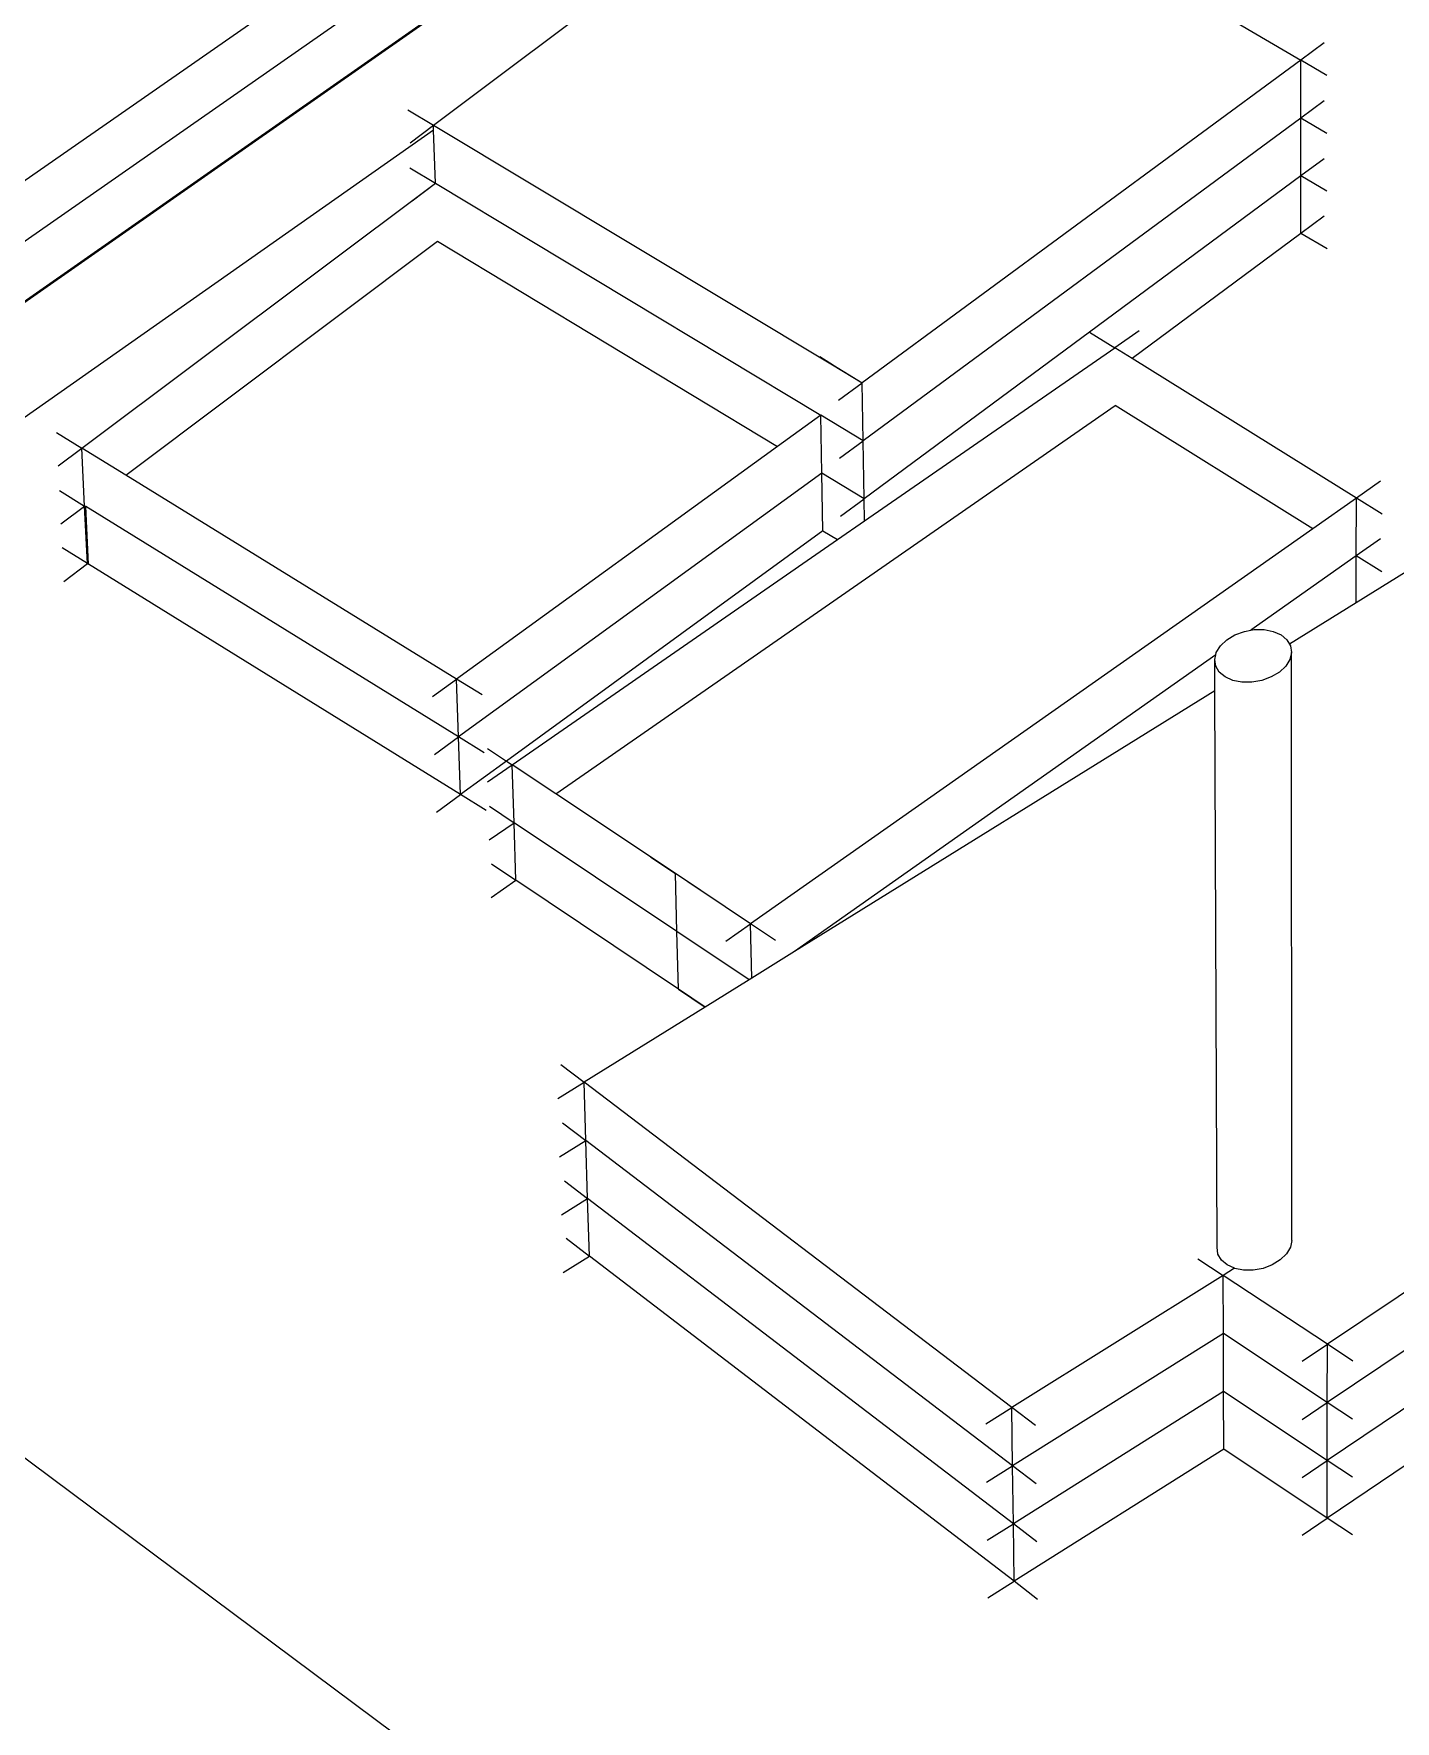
# Model space of a CAD drawing. Header units: inches. Extents: x 105 to 795, y 0 to 500.
# Drawn here: x 476.2 to 540.5, y 300 to 379.7 of the extents above; entities that cross this region are included whole.
import ezdxf

# ---------------------------------------------------------------- set-up
doc = ezdxf.new("R2010")
doc.units = ezdxf.units.IN
doc.header["$MEASUREMENT"] = 0

# ---------------------------------------------------------------- blocks, each defined once
blk = doc.blocks.new('block 47')
at = {"color": 7, "lineweight": 25, "true_color": 0xffffff}
blk.add_lwpolyline([(506.644, 334.585), (506.64, 334.583)], dxfattribs=at)
blk = doc.blocks.new('block 48')
at = {"color": 7, "lineweight": 25, "true_color": 0xffffff}
blk.add_lwpolyline([(506.644, 334.585), (498.969, 339.723)], dxfattribs=at)
blk = doc.blocks.new('block 260')
at = {"color": 7, "lineweight": 25, "true_color": 0xffffff}
blk.add_lwpolyline([(507.905, 333.738), (506.644, 334.585)], dxfattribs=at)
blk = doc.blocks.new('block 371')
at = {"color": 7, "lineweight": 25, "true_color": 0xffffff}
blk.add_lwpolyline([(484.391, 409.179), (424.617, 363.849)], dxfattribs=at)
blk = doc.blocks.new('block 502')
at = {"color": 7, "lineweight": 25, "true_color": 0xffffff}
blk.add_lwpolyline([(484.196, 413.728), (424.183, 368.42)], dxfattribs=at)
blk = doc.blocks.new('block 515')
at = {"color": 7, "lineweight": 25, "true_color": 0xffffff}
blk.add_lwpolyline([(484, 418.311), (423.744, 373.027)], dxfattribs=at)
blk = doc.blocks.new('block 2119')
at = {"color": 7, "lineweight": 25, "true_color": 0xffffff}
blk.add_lwpolyline([(494.174, 298.726), (427.458, 348.46)], dxfattribs=at)
blk = doc.blocks.new('block 2215')
at = {"color": 7, "lineweight": 25, "true_color": 0xffffff}
blk.add_lwpolyline([(495.079, 375.141), (453.335, 345.811)], dxfattribs=at)
blk = doc.blocks.new('block 2234')
at = {"color": 7, "lineweight": 25, "true_color": 0xffffff}
blk.add_lwpolyline([(513.369, 396.116), (452.302, 353.536)], dxfattribs=at)
blk = doc.blocks.new('block 2248')
at = {"color": 7, "lineweight": 25, "true_color": 0xffffff}
blk.add_lwpolyline([(513.316, 398.863), (452.103, 356.293)], dxfattribs=at)
blk = doc.blocks.new('block 2285')
at = {"color": 7, "lineweight": 25, "true_color": 0xffffff}
blk.add_lwpolyline([(536.087, 308.815), (537.276, 309.617)], dxfattribs=at)
blk = doc.blocks.new('block 2286')
at = {"color": 7, "lineweight": 25, "true_color": 0xffffff}
blk.add_lwpolyline([(558.775, 324.112), (537.276, 309.617)], dxfattribs=at)
blk = doc.blocks.new('block 2287')
at = {"color": 7, "lineweight": 25, "true_color": 0xffffff}
blk.add_lwpolyline([(538.473, 308.819), (537.276, 309.617)], dxfattribs=at)
blk = doc.blocks.new('block 2288')
at = {"color": 7, "lineweight": 25, "true_color": 0xffffff}
blk.add_lwpolyline([(537.276, 309.617), (532.393, 312.87)], dxfattribs=at)
blk = doc.blocks.new('block 2289')
at = {"color": 7, "lineweight": 25, "true_color": 0xffffff}
blk.add_lwpolyline([(521.254, 305.853), (522.488, 306.63)], dxfattribs=at)
blk = doc.blocks.new('block 2290')
at = {"color": 7, "lineweight": 25, "true_color": 0xffffff}
blk.add_lwpolyline([(532.393, 312.87), (522.488, 306.63)], dxfattribs=at)
blk = doc.blocks.new('block 2291')
at = {"color": 7, "lineweight": 25, "true_color": 0xffffff}
blk.add_lwpolyline([(501.194, 321.211), (502.433, 321.985)], dxfattribs=at)
blk = doc.blocks.new('block 2292')
at = {"color": 7, "lineweight": 25, "true_color": 0xffffff}
blk.add_lwpolyline([(523.6, 305.779), (522.488, 306.63)], dxfattribs=at)
blk = doc.blocks.new('block 2293')
at = {"color": 7, "lineweight": 25, "true_color": 0xffffff}
blk.add_lwpolyline([(501.337, 322.824), (502.433, 321.985)], dxfattribs=at)
blk = doc.blocks.new('block 2294')
at = {"color": 7, "lineweight": 25, "true_color": 0xffffff}
blk.add_lwpolyline([(522.488, 306.63), (502.433, 321.985)], dxfattribs=at)
blk = doc.blocks.new('block 2295')
at = {"color": 7, "lineweight": 25, "true_color": 0xffffff}
blk.add_lwpolyline([(521.22, 308.576), (522.454, 309.351)], dxfattribs=at)
blk = doc.blocks.new('block 2296')
at = {"color": 7, "lineweight": 25, "true_color": 0xffffff}
blk.add_lwpolyline([(532.383, 315.591), (522.454, 309.351)], dxfattribs=at)
blk = doc.blocks.new('block 2297')
at = {"color": 7, "lineweight": 25, "true_color": 0xffffff}
blk.add_lwpolyline([(523.565, 308.502), (522.454, 309.351)], dxfattribs=at)
blk = doc.blocks.new('block 2298')
at = {"color": 7, "lineweight": 25, "true_color": 0xffffff}
blk.add_lwpolyline([(501.255, 325.543), (502.351, 324.707)], dxfattribs=at)
blk = doc.blocks.new('block 2299')
at = {"color": 7, "lineweight": 25, "true_color": 0xffffff}
blk.add_lwpolyline([(522.454, 309.351), (502.351, 324.707)], dxfattribs=at)
blk = doc.blocks.new('block 2300')
at = {"color": 7, "lineweight": 25, "true_color": 0xffffff}
blk.add_lwpolyline([(502.433, 321.985), (502.351, 324.707)], dxfattribs=at)
blk = doc.blocks.new('block 2303')
at = {"color": 7, "lineweight": 25, "true_color": 0xffffff}
blk.add_lwpolyline([(537.276, 309.617), (537.277, 312.337)], dxfattribs=at)
blk = doc.blocks.new('block 2304')
at = {"color": 7, "lineweight": 25, "true_color": 0xffffff}
blk.add_lwpolyline([(532.393, 312.87), (532.383, 315.591)], dxfattribs=at)
blk = doc.blocks.new('block 2305')
at = {"color": 7, "lineweight": 25, "true_color": 0xffffff}
blk.add_lwpolyline([(522.488, 306.63), (522.454, 309.351)], dxfattribs=at)
blk = doc.blocks.new('block 2306')
at = {"color": 7, "lineweight": 25, "true_color": 0xffffff}
blk.add_lwpolyline([(532.383, 315.591), (532.372, 318.326)], dxfattribs=at)
blk = doc.blocks.new('block 2307')
at = {"color": 7, "lineweight": 25, "true_color": 0xffffff}
blk.add_lwpolyline([(522.454, 309.351), (522.419, 312.085)], dxfattribs=at)
blk = doc.blocks.new('block 2308')
at = {"color": 7, "lineweight": 25, "true_color": 0xffffff}
blk.add_lwpolyline([(501.112, 323.935), (502.351, 324.707)], dxfattribs=at)
blk = doc.blocks.new('block 2309')
at = {"color": 7, "lineweight": 25, "true_color": 0xffffff}
blk.add_lwpolyline([(502.351, 324.707), (502.269, 327.441)], dxfattribs=at)
blk = doc.blocks.new('block 2310')
at = {"color": 7, "lineweight": 25, "true_color": 0xffffff}
blk.add_lwpolyline([(538.474, 311.542), (537.277, 312.337)], dxfattribs=at)
blk = doc.blocks.new('block 2311')
at = {"color": 7, "lineweight": 25, "true_color": 0xffffff}
blk.add_lwpolyline([(537.277, 312.337), (532.383, 315.591)], dxfattribs=at)
blk = doc.blocks.new('block 2312')
at = {"color": 7, "lineweight": 25, "true_color": 0xffffff}
blk.add_lwpolyline([(537.277, 312.337), (537.279, 315.072)], dxfattribs=at)
blk = doc.blocks.new('block 2319')
at = {"color": 7, "lineweight": 25, "true_color": 0xffffff}
blk.add_lwpolyline([(536.089, 311.538), (537.277, 312.337)], dxfattribs=at)
blk = doc.blocks.new('block 2320')
at = {"color": 7, "lineweight": 25, "true_color": 0xffffff}
blk.add_lwpolyline([(558.828, 326.833), (537.277, 312.337)], dxfattribs=at)
blk = doc.blocks.new('block 2322')
at = {"color": 7, "lineweight": 25, "true_color": 0xffffff}
blk.add_lwpolyline([(501.029, 326.67), (502.269, 327.441)], dxfattribs=at)
blk = doc.blocks.new('block 2323')
at = {"color": 7, "lineweight": 25, "true_color": 0xffffff}
blk.add_lwpolyline([(502.269, 327.441), (502.186, 330.188)], dxfattribs=at)
blk = doc.blocks.new('block 2325')
at = {"color": 7, "lineweight": 25, "true_color": 0xffffff}
blk.add_lwpolyline([(500.947, 329.42), (502.186, 330.188)], dxfattribs=at)
blk = doc.blocks.new('block 2328')
at = {"color": 7, "lineweight": 25, "true_color": 0xffffff}
blk.add_lwpolyline([(536.09, 314.274), (537.279, 315.072)], dxfattribs=at)
blk = doc.blocks.new('block 2329')
at = {"color": 7, "lineweight": 25, "true_color": 0xffffff}
blk.add_lwpolyline([(558.882, 329.567), (537.279, 315.072)], dxfattribs=at)
blk = doc.blocks.new('block 2332')
at = {"color": 7, "lineweight": 25, "true_color": 0xffffff}
blk.add_lwpolyline([(536.092, 317.023), (537.281, 317.819)], dxfattribs=at)
blk = doc.blocks.new('block 2333')
at = {"color": 7, "lineweight": 25, "true_color": 0xffffff}
blk.add_lwpolyline([(558.936, 332.314), (537.281, 317.819)], dxfattribs=at)
blk = doc.blocks.new('block 2334')
at = {"color": 7, "lineweight": 25, "true_color": 0xffffff}
blk.add_lwpolyline([(537.279, 315.072), (537.281, 317.819)], dxfattribs=at)
blk = doc.blocks.new('block 2335')
at = {"color": 7, "lineweight": 25, "true_color": 0xffffff}
blk.add_lwpolyline([(538.476, 314.278), (537.279, 315.072)], dxfattribs=at)
blk = doc.blocks.new('block 2336')
at = {"color": 7, "lineweight": 25, "true_color": 0xffffff}
blk.add_lwpolyline([(537.279, 315.072), (532.372, 318.326)], dxfattribs=at)
blk = doc.blocks.new('block 2337')
at = {"color": 7, "lineweight": 25, "true_color": 0xffffff}
blk.add_lwpolyline([(538.478, 317.028), (537.281, 317.819)], dxfattribs=at)
blk = doc.blocks.new('block 2338')
at = {"color": 7, "lineweight": 25, "true_color": 0xffffff}
blk.add_lwpolyline([(531.171, 321.861), (532.362, 321.073)], dxfattribs=at)
blk = doc.blocks.new('block 2339')
at = {"color": 7, "lineweight": 25, "true_color": 0xffffff}
blk.add_lwpolyline([(537.281, 317.819), (532.362, 321.073)], dxfattribs=at)
blk = doc.blocks.new('block 2340')
at = {"color": 7, "lineweight": 25, "true_color": 0xffffff}
blk.add_lwpolyline([(532.372, 318.326), (532.362, 321.073)], dxfattribs=at)
blk = doc.blocks.new('block 2350')
at = {"color": 7, "lineweight": 25, "true_color": 0xffffff}
blk.add_lwpolyline([(521.186, 311.312), (522.419, 312.085)], dxfattribs=at)
blk = doc.blocks.new('block 2351')
at = {"color": 7, "lineweight": 25, "true_color": 0xffffff}
blk.add_lwpolyline([(532.372, 318.326), (522.419, 312.085)], dxfattribs=at)
blk = doc.blocks.new('block 2352')
at = {"color": 7, "lineweight": 25, "true_color": 0xffffff}
blk.add_lwpolyline([(532.895, 321.407), (532.362, 321.073)], dxfattribs=at)
blk = doc.blocks.new('block 2353')
at = {"color": 7, "lineweight": 25, "true_color": 0xffffff}
blk.add_lwpolyline([(521.15, 314.061), (522.385, 314.833)], dxfattribs=at)
blk = doc.blocks.new('block 2354')
at = {"color": 7, "lineweight": 25, "true_color": 0xffffff}
blk.add_lwpolyline([(532.362, 321.073), (522.385, 314.833)], dxfattribs=at)
blk = doc.blocks.new('block 2355')
at = {"color": 7, "lineweight": 25, "true_color": 0xffffff}
blk.add_lwpolyline([(522.419, 312.085), (522.385, 314.833)], dxfattribs=at)
blk = doc.blocks.new('block 2356')
at = {"color": 7, "lineweight": 25, "true_color": 0xffffff}
blk.add_lwpolyline([(523.496, 313.988), (522.385, 314.833)], dxfattribs=at)
blk = doc.blocks.new('block 2357')
at = {"color": 7, "lineweight": 25, "true_color": 0xffffff}
blk.add_lwpolyline([(501.091, 331.021), (502.186, 330.188)], dxfattribs=at)
blk = doc.blocks.new('block 2358')
at = {"color": 7, "lineweight": 25, "true_color": 0xffffff}
blk.add_lwpolyline([(522.385, 314.833), (502.186, 330.188)], dxfattribs=at)
blk = doc.blocks.new('block 2363')
at = {"color": 7, "lineweight": 25, "true_color": 0xffffff}
blk.add_lwpolyline([(523.531, 311.238), (522.419, 312.085)], dxfattribs=at)
blk = doc.blocks.new('block 2364')
at = {"color": 7, "lineweight": 25, "true_color": 0xffffff}
blk.add_lwpolyline([(501.173, 328.275), (502.269, 327.441)], dxfattribs=at)
blk = doc.blocks.new('block 2365')
at = {"color": 7, "lineweight": 25, "true_color": 0xffffff}
blk.add_lwpolyline([(522.419, 312.085), (502.269, 327.441)], dxfattribs=at)
blk = doc.blocks.new('block 2366')
at = {"color": 7, "lineweight": 25, "true_color": 0xffffff}
blk.add_lwpolyline([(535.609, 322.727), (535.535, 322.399)], dxfattribs=at)
blk = doc.blocks.new('block 2367')
at = {"color": 7, "lineweight": 25, "true_color": 0xffffff}
blk.add_lwpolyline([(535.535, 322.399), (535.345, 322.083)], dxfattribs=at)
blk = doc.blocks.new('block 2368')
at = {"color": 7, "lineweight": 25, "true_color": 0xffffff}
blk.add_lwpolyline([(535.345, 322.083), (535.052, 321.799)], dxfattribs=at)
blk = doc.blocks.new('block 2369')
at = {"color": 7, "lineweight": 25, "true_color": 0xffffff}
blk.add_lwpolyline([(535.052, 321.799), (534.676, 321.566)], dxfattribs=at)
blk = doc.blocks.new('block 2370')
at = {"color": 7, "lineweight": 25, "true_color": 0xffffff}
blk.add_lwpolyline([(534.676, 321.566), (534.243, 321.402)], dxfattribs=at)
blk = doc.blocks.new('block 2371')
at = {"color": 7, "lineweight": 25, "true_color": 0xffffff}
blk.add_lwpolyline([(534.243, 321.402), (533.783, 321.317)], dxfattribs=at)
blk = doc.blocks.new('block 2372')
at = {"color": 7, "lineweight": 25, "true_color": 0xffffff}
blk.add_lwpolyline([(533.783, 321.317), (533.327, 321.317)], dxfattribs=at)
blk = doc.blocks.new('block 2373')
at = {"color": 7, "lineweight": 25, "true_color": 0xffffff}
blk.add_lwpolyline([(533.327, 321.317), (532.905, 321.401)], dxfattribs=at)
blk = doc.blocks.new('block 2374')
at = {"color": 7, "lineweight": 25, "true_color": 0xffffff}
blk.add_lwpolyline([(532.549, 321.565), (532.279, 321.797)], dxfattribs=at)
blk = doc.blocks.new('block 2375')
at = {"color": 7, "lineweight": 25, "true_color": 0xffffff}
blk.add_lwpolyline([(532.279, 321.797), (532.117, 322.081)], dxfattribs=at)
blk = doc.blocks.new('block 2376')
at = {"color": 7, "lineweight": 25, "true_color": 0xffffff}
blk.add_lwpolyline([(532.117, 322.081), (532.072, 322.397)], dxfattribs=at)
blk = doc.blocks.new('block 2377')
at = {"color": 7, "lineweight": 25, "true_color": 0xffffff}
blk.add_lwpolyline([(532.449, 349.32), (532.174, 349.552)], dxfattribs=at)
blk = doc.blocks.new('block 2378')
at = {"color": 7, "lineweight": 25, "true_color": 0xffffff}
blk.add_lwpolyline([(532.174, 349.552), (532.008, 349.835)], dxfattribs=at)
blk = doc.blocks.new('block 2379')
at = {"color": 7, "lineweight": 25, "true_color": 0xffffff}
blk.add_lwpolyline([(532.008, 349.835), (531.962, 350.151)], dxfattribs=at)
blk = doc.blocks.new('block 2380')
at = {"color": 7, "lineweight": 25, "true_color": 0xffffff}
blk.add_lwpolyline([(532.039, 350.479), (532.235, 350.794)], dxfattribs=at)
blk = doc.blocks.new('block 2381')
at = {"color": 7, "lineweight": 25, "true_color": 0xffffff}
blk.add_lwpolyline([(532.235, 350.794), (532.535, 351.078)], dxfattribs=at)
blk = doc.blocks.new('block 2382')
at = {"color": 7, "lineweight": 25, "true_color": 0xffffff}
blk.add_lwpolyline([(532.535, 351.078), (532.92, 351.309)], dxfattribs=at)
blk = doc.blocks.new('block 2383')
at = {"color": 7, "lineweight": 25, "true_color": 0xffffff}
blk.add_lwpolyline([(532.92, 351.309), (533.363, 351.473)], dxfattribs=at)
blk = doc.blocks.new('block 2384')
at = {"color": 7, "lineweight": 25, "true_color": 0xffffff}
blk.add_lwpolyline([(533.833, 351.557), (534.3, 351.558)], dxfattribs=at)
blk = doc.blocks.new('block 2385')
at = {"color": 7, "lineweight": 25, "true_color": 0xffffff}
blk.add_lwpolyline([(534.3, 351.558), (534.73, 351.473)], dxfattribs=at)
blk = doc.blocks.new('block 2386')
at = {"color": 7, "lineweight": 25, "true_color": 0xffffff}
blk.add_lwpolyline([(534.73, 351.473), (535.096, 351.31)], dxfattribs=at)
blk = doc.blocks.new('block 2387')
at = {"color": 7, "lineweight": 25, "true_color": 0xffffff}
blk.add_lwpolyline([(535.096, 351.31), (535.371, 351.079)], dxfattribs=at)
blk = doc.blocks.new('block 2388')
at = {"color": 7, "lineweight": 25, "true_color": 0xffffff}
blk.add_lwpolyline([(535.539, 350.796), (535.585, 350.48)], dxfattribs=at)
blk = doc.blocks.new('block 2389')
at = {"color": 7, "lineweight": 25, "true_color": 0xffffff}
blk.add_lwpolyline([(535.585, 350.48), (535.509, 350.153)], dxfattribs=at)
blk = doc.blocks.new('block 2390')
at = {"color": 7, "lineweight": 25, "true_color": 0xffffff}
blk.add_lwpolyline([(535.509, 350.153), (535.313, 349.837)], dxfattribs=at)
blk = doc.blocks.new('block 2391')
at = {"color": 7, "lineweight": 25, "true_color": 0xffffff}
blk.add_lwpolyline([(535.313, 349.837), (535.014, 349.553)], dxfattribs=at)
blk = doc.blocks.new('block 2392')
at = {"color": 7, "lineweight": 25, "true_color": 0xffffff}
blk.add_lwpolyline([(535.014, 349.553), (534.629, 349.321)], dxfattribs=at)
blk = doc.blocks.new('block 2393')
at = {"color": 7, "lineweight": 25, "true_color": 0xffffff}
blk.add_lwpolyline([(534.629, 349.321), (534.186, 349.157)], dxfattribs=at)
blk = doc.blocks.new('block 2394')
at = {"color": 7, "lineweight": 25, "true_color": 0xffffff}
blk.add_lwpolyline([(534.186, 349.157), (533.714, 349.072)], dxfattribs=at)
blk = doc.blocks.new('block 2395')
at = {"color": 7, "lineweight": 25, "true_color": 0xffffff}
blk.add_lwpolyline([(533.714, 349.072), (533.247, 349.072)], dxfattribs=at)
blk = doc.blocks.new('block 2396')
at = {"color": 7, "lineweight": 25, "true_color": 0xffffff}
blk.add_lwpolyline([(533.247, 349.072), (532.815, 349.156)], dxfattribs=at)
blk = doc.blocks.new('block 2397')
at = {"color": 7, "lineweight": 25, "true_color": 0xffffff}
blk.add_lwpolyline([(532.815, 349.156), (532.449, 349.32)], dxfattribs=at)
blk = doc.blocks.new('block 2398')
at = {"color": 7, "lineweight": 25, "true_color": 0xffffff}
blk.add_lwpolyline([(535.609, 322.727), (535.585, 350.48)], dxfattribs=at)
blk = doc.blocks.new('block 2435')
at = {"color": 7, "lineweight": 25, "true_color": 0xffffff}
blk.add_lwpolyline([(497.799, 338.909), (498.969, 339.723)], dxfattribs=at)
blk = doc.blocks.new('block 2436')
at = {"color": 7, "lineweight": 25, "true_color": 0xffffff}
blk.add_lwpolyline([(497.806, 340.501), (498.969, 339.723)], dxfattribs=at)
blk = doc.blocks.new('block 2437')
at = {"color": 7, "lineweight": 25, "true_color": 0xffffff}
blk.add_lwpolyline([(539.786, 355.835), (538.648, 355.033)], dxfattribs=at)
blk = doc.blocks.new('block 2438')
at = {"color": 7, "lineweight": 25, "true_color": 0xffffff}
blk.add_lwpolyline([(538.648, 355.033), (533.67, 351.528)], dxfattribs=at)
blk = doc.blocks.new('block 2439')
at = {"color": 7, "lineweight": 25, "true_color": 0xffffff}
blk.add_lwpolyline([(532.011, 350.359), (512.128, 336.358)], dxfattribs=at)
blk = doc.blocks.new('block 2440')
at = {"color": 7, "lineweight": 25, "true_color": 0xffffff}
blk.add_lwpolyline([(539.859, 354.278), (538.648, 355.033)], dxfattribs=at)
blk = doc.blocks.new('block 2441')
at = {"color": 7, "lineweight": 25, "true_color": 0xffffff}
blk.add_lwpolyline([(536.591, 356.316), (527.264, 362.135)], dxfattribs=at)
blk = doc.blocks.new('block 2442')
at = {"color": 7, "lineweight": 25, "true_color": 0xffffff}
blk.add_lwpolyline([(497.71, 341.631), (498.88, 342.443)], dxfattribs=at)
blk = doc.blocks.new('block 2443')
at = {"color": 7, "lineweight": 25, "true_color": 0xffffff}
blk.add_lwpolyline([(500.846, 343.807), (527.264, 362.135)], dxfattribs=at)
blk = doc.blocks.new('block 2444')
at = {"color": 7, "lineweight": 25, "true_color": 0xffffff}
blk.add_lwpolyline([(497.717, 343.22), (498.88, 342.443)], dxfattribs=at)
blk = doc.blocks.new('block 2445')
at = {"color": 7, "lineweight": 25, "true_color": 0xffffff}
blk.add_lwpolyline([(506.572, 337.306), (498.88, 342.443)], dxfattribs=at)
blk = doc.blocks.new('block 2446')
at = {"color": 7, "lineweight": 25, "true_color": 0xffffff}
blk.add_lwpolyline([(509.979, 335.024), (506.572, 337.306)], dxfattribs=at)
blk = doc.blocks.new('block 2447')
at = {"color": 7, "lineweight": 25, "true_color": 0xffffff}
blk.add_lwpolyline([(538.645, 352.814), (538.648, 355.033)], dxfattribs=at)
blk = doc.blocks.new('block 2448')
at = {"color": 7, "lineweight": 25, "true_color": 0xffffff}
blk.add_lwpolyline([(498.969, 339.723), (498.88, 342.443)], dxfattribs=at)
blk = doc.blocks.new('block 2449')
at = {"color": 7, "lineweight": 25, "true_color": 0xffffff}
blk.add_lwpolyline([(506.644, 334.585), (506.572, 337.306)], dxfattribs=at)
blk = doc.blocks.new('block 2450')
at = {"color": 7, "lineweight": 25, "true_color": 0xffffff}
blk.add_lwpolyline([(539.791, 358.564), (538.652, 357.765)], dxfattribs=at)
blk = doc.blocks.new('block 2451')
at = {"color": 7, "lineweight": 25, "true_color": 0xffffff}
blk.add_lwpolyline([(508.885, 336.855), (510.046, 337.67)], dxfattribs=at)
blk = doc.blocks.new('block 2452')
at = {"color": 7, "lineweight": 25, "true_color": 0xffffff}
blk.add_lwpolyline([(539.863, 357.011), (538.652, 357.765)], dxfattribs=at)
blk = doc.blocks.new('block 2453')
at = {"color": 7, "lineweight": 25, "true_color": 0xffffff}
blk.add_lwpolyline([(497.621, 344.367), (498.79, 345.176)], dxfattribs=at)
blk = doc.blocks.new('block 2454')
at = {"color": 7, "lineweight": 25, "true_color": 0xffffff}
blk.add_lwpolyline([(528.39, 365.66), (527.242, 364.866)], dxfattribs=at)
blk = doc.blocks.new('block 2455')
at = {"color": 7, "lineweight": 25, "true_color": 0xffffff}
blk.add_lwpolyline([(507.671, 339.26), (506.501, 340.039)], dxfattribs=at)
blk = doc.blocks.new('block 2456')
at = {"color": 7, "lineweight": 25, "true_color": 0xffffff}
blk.add_lwpolyline([(511.217, 336.888), (510.046, 337.67)], dxfattribs=at)
blk = doc.blocks.new('block 2457')
at = {"color": 7, "lineweight": 25, "true_color": 0xffffff}
blk.add_lwpolyline([(505.335, 340.819), (506.501, 340.039)], dxfattribs=at)
blk = doc.blocks.new('block 2458')
at = {"color": 7, "lineweight": 25, "true_color": 0xffffff}
blk.add_lwpolyline([(510.046, 337.67), (506.501, 340.039)], dxfattribs=at)
blk = doc.blocks.new('block 2459')
at = {"color": 7, "lineweight": 25, "true_color": 0xffffff}
blk.add_lwpolyline([(538.648, 355.033), (538.652, 357.765)], dxfattribs=at)
blk = doc.blocks.new('block 2460')
at = {"color": 7, "lineweight": 25, "true_color": 0xffffff}
blk.add_lwpolyline([(510.105, 335.103), (510.046, 337.67)], dxfattribs=at)
blk = doc.blocks.new('block 2461')
at = {"color": 7, "lineweight": 25, "true_color": 0xffffff}
blk.add_lwpolyline([(498.88, 342.443), (498.79, 345.176)], dxfattribs=at)
blk = doc.blocks.new('block 2462')
at = {"color": 7, "lineweight": 25, "true_color": 0xffffff}
blk.add_lwpolyline([(506.572, 337.306), (506.501, 340.039)], dxfattribs=at)
blk = doc.blocks.new('block 2463')
at = {"color": 7, "lineweight": 25, "true_color": 0xffffff}
blk.add_lwpolyline([(537.133, 371.073), (536.032, 370.258)], dxfattribs=at)
blk = doc.blocks.new('block 2464')
at = {"color": 7, "lineweight": 25, "true_color": 0xffffff}
blk.add_lwpolyline([(536.032, 370.258), (528.063, 364.354)], dxfattribs=at)
blk = doc.blocks.new('block 2465')
at = {"color": 7, "lineweight": 25, "true_color": 0xffffff}
blk.add_lwpolyline([(537.266, 369.53), (536.032, 370.258)], dxfattribs=at)
blk = doc.blocks.new('block 2466')
at = {"color": 7, "lineweight": 25, "true_color": 0xffffff}
blk.add_lwpolyline([(536.032, 370.258), (536.031, 372.973)], dxfattribs=at)
blk = doc.blocks.new('block 2467')
at = {"color": 7, "lineweight": 25, "true_color": 0xffffff}
blk.add_lwpolyline([(515.43, 356.691), (515.411, 357.737)], dxfattribs=at)
blk = doc.blocks.new('block 2468')
at = {"color": 7, "lineweight": 25, "true_color": 0xffffff}
blk.add_lwpolyline([(536.031, 372.973), (536.029, 375.701)], dxfattribs=at)
blk = doc.blocks.new('block 2469')
at = {"color": 7, "lineweight": 25, "true_color": 0xffffff}
blk.add_lwpolyline([(515.411, 357.737), (515.361, 360.468)], dxfattribs=at)
blk = doc.blocks.new('block 2470')
at = {"color": 7, "lineweight": 25, "true_color": 0xffffff}
blk.add_lwpolyline([(537.132, 373.786), (536.031, 372.973)], dxfattribs=at)
blk = doc.blocks.new('block 2471')
at = {"color": 7, "lineweight": 25, "true_color": 0xffffff}
blk.add_lwpolyline([(514.294, 356.911), (515.411, 357.737)], dxfattribs=at)
blk = doc.blocks.new('block 2472')
at = {"color": 7, "lineweight": 25, "true_color": 0xffffff}
blk.add_lwpolyline([(537.263, 374.978), (536.029, 375.701)], dxfattribs=at)
blk = doc.blocks.new('block 2473')
at = {"color": 7, "lineweight": 25, "true_color": 0xffffff}
blk.add_lwpolyline([(537.13, 376.512), (536.029, 375.701)], dxfattribs=at)
blk = doc.blocks.new('block 2474')
at = {"color": 7, "lineweight": 25, "true_color": 0xffffff}
blk.add_lwpolyline([(514.244, 359.645), (515.361, 360.468)], dxfattribs=at)
blk = doc.blocks.new('block 2475')
at = {"color": 7, "lineweight": 25, "true_color": 0xffffff}
blk.add_lwpolyline([(536.029, 375.701), (515.361, 360.468)], dxfattribs=at)
blk = doc.blocks.new('block 2476')
at = {"color": 7, "lineweight": 25, "true_color": 0xffffff}
blk.add_lwpolyline([(537.264, 372.248), (536.031, 372.973)], dxfattribs=at)
blk = doc.blocks.new('block 2477')
at = {"color": 7, "lineweight": 25, "true_color": 0xffffff}
blk.add_lwpolyline([(493.963, 373.348), (495.167, 372.624)], dxfattribs=at)
blk = doc.blocks.new('block 2479')
at = {"color": 7, "lineweight": 25, "true_color": 0xffffff}
blk.add_lwpolyline([(537.262, 377.72), (536.028, 378.441)], dxfattribs=at)
blk = doc.blocks.new('block 2480')
at = {"color": 7, "lineweight": 25, "true_color": 0xffffff}
blk.add_lwpolyline([(515.315, 390.565), (536.028, 378.441)], dxfattribs=at)
blk = doc.blocks.new('block 2481')
at = {"color": 7, "lineweight": 25, "true_color": 0xffffff}
blk.add_lwpolyline([(513.316, 364.427), (515.312, 363.212)], dxfattribs=at)
blk = doc.blocks.new('block 2482')
at = {"color": 7, "lineweight": 25, "true_color": 0xffffff}
blk.add_lwpolyline([(513.912, 364.052), (513.316, 364.427)], dxfattribs=at)
blk = doc.blocks.new('block 2483')
at = {"color": 7, "lineweight": 25, "true_color": 0xffffff}
blk.add_lwpolyline([(494.062, 371.792), (495.167, 372.624)], dxfattribs=at)
blk = doc.blocks.new('block 2484')
at = {"color": 7, "lineweight": 25, "true_color": 0xffffff}
blk.add_lwpolyline([(493.966, 374.535), (495.071, 375.365)], dxfattribs=at)
blk = doc.blocks.new('block 2486')
at = {"color": 7, "lineweight": 25, "true_color": 0xffffff}
blk.add_lwpolyline([(515.361, 360.468), (515.312, 363.212)], dxfattribs=at)
blk = doc.blocks.new('block 2487')
at = {"color": 7, "lineweight": 25, "true_color": 0xffffff}
blk.add_lwpolyline([(537.129, 379.25), (536.028, 378.441)], dxfattribs=at)
blk = doc.blocks.new('block 2488')
at = {"color": 7, "lineweight": 25, "true_color": 0xffffff}
blk.add_lwpolyline([(514.194, 362.39), (515.312, 363.212)], dxfattribs=at)
blk = doc.blocks.new('block 2489')
at = {"color": 7, "lineweight": 25, "true_color": 0xffffff}
blk.add_lwpolyline([(536.028, 378.441), (515.312, 363.212)], dxfattribs=at)
blk = doc.blocks.new('block 2490')
at = {"color": 7, "lineweight": 25, "true_color": 0xffffff}
blk.add_lwpolyline([(493.867, 376.087), (495.071, 375.365)], dxfattribs=at)
blk = doc.blocks.new('block 2491')
at = {"color": 7, "lineweight": 25, "true_color": 0xffffff}
blk.add_lwpolyline([(495.071, 375.365), (513.912, 364.052)], dxfattribs=at)
blk = doc.blocks.new('block 2492')
at = {"color": 7, "lineweight": 25, "true_color": 0xffffff}
blk.add_lwpolyline([(536.029, 375.701), (536.028, 378.441)], dxfattribs=at)
blk = doc.blocks.new('block 2493')
at = {"color": 7, "lineweight": 25, "true_color": 0xffffff}
blk.add_lwpolyline([(513.912, 364.052), (515.312, 363.212)], dxfattribs=at)
blk = doc.blocks.new('block 2494')
at = {"color": 7, "lineweight": 25, "true_color": 0xffffff}
blk.add_lwpolyline([(497.562, 343.025), (496.355, 343.771)], dxfattribs=at)
blk = doc.blocks.new('block 2495')
at = {"color": 7, "lineweight": 25, "true_color": 0xffffff}
blk.add_lwpolyline([(496.355, 343.771), (478.785, 354.643)], dxfattribs=at)
blk = doc.blocks.new('block 2496')
at = {"color": 7, "lineweight": 25, "true_color": 0xffffff}
blk.add_lwpolyline([(477.615, 353.83), (478.736, 354.673)], dxfattribs=at)
blk = doc.blocks.new('block 2497')
at = {"color": 7, "lineweight": 25, "true_color": 0xffffff}
blk.add_lwpolyline([(495.215, 342.94), (496.355, 343.771)], dxfattribs=at)
blk = doc.blocks.new('block 2498')
at = {"color": 7, "lineweight": 25, "true_color": 0xffffff}
blk.add_lwpolyline([(495.12, 345.662), (496.262, 346.491)], dxfattribs=at)
blk = doc.blocks.new('block 2499')
at = {"color": 7, "lineweight": 25, "true_color": 0xffffff}
blk.add_lwpolyline([(513.412, 358.943), (496.262, 346.491)], dxfattribs=at)
blk = doc.blocks.new('block 2500')
at = {"color": 7, "lineweight": 25, "true_color": 0xffffff}
blk.add_lwpolyline([(497.467, 345.747), (496.262, 346.491)], dxfattribs=at)
blk = doc.blocks.new('block 2501')
at = {"color": 7, "lineweight": 25, "true_color": 0xffffff}
blk.add_lwpolyline([(477.48, 356.55), (478.602, 357.392)], dxfattribs=at)
blk = doc.blocks.new('block 2502')
at = {"color": 7, "lineweight": 25, "true_color": 0xffffff}
blk.add_lwpolyline([(480.54, 358.846), (495.262, 369.895)], dxfattribs=at)
blk = doc.blocks.new('block 2503')
at = {"color": 7, "lineweight": 25, "true_color": 0xffffff}
blk.add_lwpolyline([(495.262, 369.895), (511.325, 360.202)], dxfattribs=at)
blk = doc.blocks.new('block 2504')
at = {"color": 7, "lineweight": 25, "true_color": 0xffffff}
blk.add_lwpolyline([(496.355, 343.771), (496.262, 346.491)], dxfattribs=at)
blk = doc.blocks.new('block 2505')
at = {"color": 7, "lineweight": 25, "true_color": 0xffffff}
blk.add_lwpolyline([(513.466, 356.226), (513.412, 358.943)], dxfattribs=at)
blk = doc.blocks.new('block 2506')
at = {"color": 7, "lineweight": 25, "true_color": 0xffffff}
blk.add_lwpolyline([(478.736, 354.673), (478.602, 357.392)], dxfattribs=at)
blk = doc.blocks.new('block 2507')
at = {"color": 7, "lineweight": 25, "true_color": 0xffffff}
blk.add_lwpolyline([(495.025, 348.396), (496.166, 349.223)], dxfattribs=at)
blk = doc.blocks.new('block 2508')
at = {"color": 7, "lineweight": 25, "true_color": 0xffffff}
blk.add_lwpolyline([(497.371, 348.481), (496.166, 349.223)], dxfattribs=at)
blk = doc.blocks.new('block 2509')
at = {"color": 7, "lineweight": 25, "true_color": 0xffffff}
blk.add_lwpolyline([(477.274, 360.856), (478.467, 360.123)], dxfattribs=at)
blk = doc.blocks.new('block 2510')
at = {"color": 7, "lineweight": 25, "true_color": 0xffffff}
blk.add_lwpolyline([(477.346, 359.283), (478.467, 360.123)], dxfattribs=at)
blk = doc.blocks.new('block 2511')
at = {"color": 7, "lineweight": 25, "true_color": 0xffffff}
blk.add_lwpolyline([(478.467, 360.123), (495.167, 372.624)], dxfattribs=at)
blk = doc.blocks.new('block 2512')
at = {"color": 7, "lineweight": 25, "true_color": 0xffffff}
blk.add_lwpolyline([(495.167, 372.624), (513.357, 361.674)], dxfattribs=at)
blk = doc.blocks.new('block 2513')
at = {"color": 7, "lineweight": 25, "true_color": 0xffffff}
blk.add_lwpolyline([(496.262, 346.491), (496.166, 349.223)], dxfattribs=at)
blk = doc.blocks.new('block 2514')
at = {"color": 7, "lineweight": 25, "true_color": 0xffffff}
blk.add_lwpolyline([(513.412, 358.943), (513.357, 361.674)], dxfattribs=at)
blk = doc.blocks.new('block 2515')
at = {"color": 7, "lineweight": 25, "true_color": 0xffffff}
blk.add_lwpolyline([(478.602, 357.392), (478.467, 360.123)], dxfattribs=at)
blk = doc.blocks.new('block 2516')
at = {"color": 7, "lineweight": 25, "true_color": 0xffffff}
blk.add_lwpolyline([(496.262, 346.491), (478.651, 357.361)], dxfattribs=at)
blk = doc.blocks.new('block 2517')
at = {"color": 7, "lineweight": 25, "true_color": 0xffffff}
blk.add_lwpolyline([(478.785, 354.643), (478.651, 357.361)], dxfattribs=at)
blk = doc.blocks.new('block 3059')
at = {"color": 7, "lineweight": 25, "true_color": 0xffffff}
blk.add_lwpolyline([(515.08, 270.637), (562.19, 301.127)], dxfattribs=at)
blk = doc.blocks.new('block 3130')
at = {"color": 7, "lineweight": 25, "true_color": 0xffffff}
blk.add_lwpolyline([(513.461, 393.358), (452.958, 351.059)], dxfattribs=at)
blk = doc.blocks.new('block 3146')
at = {"color": 7, "lineweight": 25, "true_color": 0xffffff}
blk.add_lwpolyline([(513.422, 393.382), (452.919, 351.085)], dxfattribs=at)
blk = doc.blocks.new('block 3169')
at = {"color": 7, "lineweight": 25, "true_color": 0xffffff}
blk.add_lwpolyline([(550.574, 360.218), (538.645, 352.814)], dxfattribs=at)
blk = doc.blocks.new('block 3170')
at = {"color": 7, "lineweight": 25, "true_color": 0xffffff}
blk.add_lwpolyline([(538.645, 352.814), (535.5, 350.862)], dxfattribs=at)
blk = doc.blocks.new('block 3171')
at = {"color": 7, "lineweight": 25, "true_color": 0xffffff}
blk.add_lwpolyline([(507.902, 333.736), (502.186, 330.188)], dxfattribs=at)
blk = doc.blocks.new('block 3173')
at = {"color": 7, "lineweight": 25, "true_color": 0xffffff}
blk.add_lwpolyline([(532.905, 321.401), (532.895, 321.407)], dxfattribs=at)
blk = doc.blocks.new('block 3174')
at = {"color": 7, "lineweight": 25, "true_color": 0xffffff}
blk.add_lwpolyline([(532.895, 321.407), (532.549, 321.565)], dxfattribs=at)
blk = doc.blocks.new('block 3175')
at = {"color": 7, "lineweight": 25, "true_color": 0xffffff}
blk.add_lwpolyline([(531.962, 350.151), (532.011, 350.359)], dxfattribs=at)
blk = doc.blocks.new('block 3176')
at = {"color": 7, "lineweight": 25, "true_color": 0xffffff}
blk.add_lwpolyline([(532.011, 350.359), (532.039, 350.479)], dxfattribs=at)
blk = doc.blocks.new('block 3177')
at = {"color": 7, "lineweight": 25, "true_color": 0xffffff}
blk.add_lwpolyline([(533.363, 351.473), (533.67, 351.528)], dxfattribs=at)
blk = doc.blocks.new('block 3178')
at = {"color": 7, "lineweight": 25, "true_color": 0xffffff}
blk.add_lwpolyline([(533.67, 351.528), (533.833, 351.557)], dxfattribs=at)
blk = doc.blocks.new('block 3179')
at = {"color": 7, "lineweight": 25, "true_color": 0xffffff}
blk.add_lwpolyline([(535.371, 351.079), (535.5, 350.862)], dxfattribs=at)
blk = doc.blocks.new('block 3180')
at = {"color": 7, "lineweight": 25, "true_color": 0xffffff}
blk.add_lwpolyline([(535.5, 350.862), (535.539, 350.796)], dxfattribs=at)
blk = doc.blocks.new('block 3181')
at = {"color": 7, "lineweight": 25, "true_color": 0xffffff}
blk.add_lwpolyline([(532.072, 322.397), (531.968, 348.67)], dxfattribs=at)
blk = doc.blocks.new('block 3182')
at = {"color": 7, "lineweight": 25, "true_color": 0xffffff}
blk.add_lwpolyline([(531.968, 348.67), (531.962, 350.151)], dxfattribs=at)
blk = doc.blocks.new('block 3186')
at = {"color": 7, "lineweight": 25, "true_color": 0xffffff}
blk.add_lwpolyline([(538.652, 357.765), (536.591, 356.316)], dxfattribs=at)
blk = doc.blocks.new('block 3187')
at = {"color": 7, "lineweight": 25, "true_color": 0xffffff}
blk.add_lwpolyline([(536.591, 356.316), (510.046, 337.67)], dxfattribs=at)
blk = doc.blocks.new('block 3188')
at = {"color": 7, "lineweight": 25, "true_color": 0xffffff}
blk.add_lwpolyline([(526.041, 365.613), (526.057, 365.603)], dxfattribs=at)
blk = doc.blocks.new('block 3189')
at = {"color": 7, "lineweight": 25, "true_color": 0xffffff}
blk.add_lwpolyline([(526.057, 365.603), (527.242, 364.866)], dxfattribs=at)
blk = doc.blocks.new('block 3190')
at = {"color": 7, "lineweight": 25, "true_color": 0xffffff}
blk.add_lwpolyline([(538.652, 357.765), (528.063, 364.354)], dxfattribs=at)
blk = doc.blocks.new('block 3191')
at = {"color": 7, "lineweight": 25, "true_color": 0xffffff}
blk.add_lwpolyline([(528.063, 364.354), (527.242, 364.866)], dxfattribs=at)
blk = doc.blocks.new('block 3192')
at = {"color": 7, "lineweight": 25, "true_color": 0xffffff}
blk.add_lwpolyline([(498.79, 345.176), (514.154, 355.809)], dxfattribs=at)
blk = doc.blocks.new('block 3193')
at = {"color": 7, "lineweight": 25, "true_color": 0xffffff}
blk.add_lwpolyline([(497.628, 345.951), (498.527, 345.352)], dxfattribs=at)
blk = doc.blocks.new('block 3194')
at = {"color": 7, "lineweight": 25, "true_color": 0xffffff}
blk.add_lwpolyline([(498.527, 345.352), (498.79, 345.176)], dxfattribs=at)
blk = doc.blocks.new('block 3195')
at = {"color": 7, "lineweight": 25, "true_color": 0xffffff}
blk.add_lwpolyline([(506.501, 340.039), (500.846, 343.807)], dxfattribs=at)
blk = doc.blocks.new('block 3196')
at = {"color": 7, "lineweight": 25, "true_color": 0xffffff}
blk.add_lwpolyline([(500.846, 343.807), (498.79, 345.176)], dxfattribs=at)
blk = doc.blocks.new('block 3197')
at = {"color": 7, "lineweight": 25, "true_color": 0xffffff}
blk.add_lwpolyline([(536.031, 372.973), (526.057, 365.603)], dxfattribs=at)
blk = doc.blocks.new('block 3198')
at = {"color": 7, "lineweight": 25, "true_color": 0xffffff}
blk.add_lwpolyline([(526.057, 365.603), (515.411, 357.737)], dxfattribs=at)
blk = doc.blocks.new('block 3199')
at = {"color": 7, "lineweight": 25, "true_color": 0xffffff}
blk.add_lwpolyline([(495.071, 375.365), (513.926, 389.521)], dxfattribs=at)
blk = doc.blocks.new('block 3201')
at = {"color": 7, "lineweight": 25, "true_color": 0xffffff}
blk.add_lwpolyline([(495.167, 372.624), (495.079, 375.141)], dxfattribs=at)
blk = doc.blocks.new('block 3202')
at = {"color": 7, "lineweight": 25, "true_color": 0xffffff}
blk.add_lwpolyline([(495.079, 375.141), (495.071, 375.365)], dxfattribs=at)
blk = doc.blocks.new('block 3203')
at = {"color": 7, "lineweight": 25, "true_color": 0xffffff}
blk.add_lwpolyline([(478.736, 354.673), (478.785, 354.643)], dxfattribs=at)
blk = doc.blocks.new('block 3204')
at = {"color": 7, "lineweight": 25, "true_color": 0xffffff}
blk.add_lwpolyline([(513.466, 356.226), (498.527, 345.352)], dxfattribs=at)
blk = doc.blocks.new('block 3205')
at = {"color": 7, "lineweight": 25, "true_color": 0xffffff}
blk.add_lwpolyline([(498.527, 345.352), (496.355, 343.771)], dxfattribs=at)
blk = doc.blocks.new('block 3206')
at = {"color": 7, "lineweight": 25, "true_color": 0xffffff}
blk.add_lwpolyline([(478.651, 357.361), (478.602, 357.392)], dxfattribs=at)
blk = doc.blocks.new('block 3207')
at = {"color": 7, "lineweight": 25, "true_color": 0xffffff}
blk.add_lwpolyline([(513.357, 361.674), (511.325, 360.202)], dxfattribs=at)
blk = doc.blocks.new('block 3208')
at = {"color": 7, "lineweight": 25, "true_color": 0xffffff}
blk.add_lwpolyline([(511.325, 360.202), (496.166, 349.223)], dxfattribs=at)
blk = doc.blocks.new('block 3209')
at = {"color": 7, "lineweight": 25, "true_color": 0xffffff}
blk.add_lwpolyline([(496.166, 349.223), (480.54, 358.846)], dxfattribs=at)
blk = doc.blocks.new('block 3210')
at = {"color": 7, "lineweight": 25, "true_color": 0xffffff}
blk.add_lwpolyline([(480.54, 358.846), (478.467, 360.123)], dxfattribs=at)
blk = doc.blocks.new('block 3444')
at = {"color": 7, "lineweight": 25, "true_color": 0xffffff}
blk.add_lwpolyline([(507.905, 333.738), (507.902, 333.736)], dxfattribs=at)
blk = doc.blocks.new('block 3448')
at = {"color": 7, "lineweight": 25, "true_color": 0xffffff}
blk.add_lwpolyline([(514.154, 355.809), (515.43, 356.691)], dxfattribs=at)
blk = doc.blocks.new('block 3449')
at = {"color": 7, "lineweight": 25, "true_color": 0xffffff}
blk.add_lwpolyline([(515.43, 356.691), (527.242, 364.866)], dxfattribs=at)
blk = doc.blocks.new('block 3543')
at = {"color": 7, "lineweight": 25, "true_color": 0xffffff}
blk.add_lwpolyline([(509.979, 335.024), (507.905, 333.738)], dxfattribs=at)
blk = doc.blocks.new('block 3605')
at = {"color": 7, "lineweight": 25, "true_color": 0xffffff}
blk.add_lwpolyline([(510.105, 335.103), (509.979, 335.024)], dxfattribs=at)
blk = doc.blocks.new('block 3623')
at = {"color": 7, "lineweight": 25, "true_color": 0xffffff}
blk.add_lwpolyline([(531.968, 348.67), (512.128, 336.358)], dxfattribs=at)
blk = doc.blocks.new('block 3624')
at = {"color": 7, "lineweight": 25, "true_color": 0xffffff}
blk.add_lwpolyline([(512.128, 336.358), (510.105, 335.103)], dxfattribs=at)
blk = doc.blocks.new('block 3639')
at = {"color": 7, "lineweight": 25, "true_color": 0xffffff}
blk.add_lwpolyline([(506.64, 334.583), (507.902, 333.736)], dxfattribs=at)
blk = doc.blocks.new('block 3640')
at = {"color": 7, "lineweight": 25, "true_color": 0xffffff}
blk.add_lwpolyline([(506.64, 334.583), (498.969, 339.723)], dxfattribs=at)
blk = doc.blocks.new('block 3672')
at = {"color": 7, "lineweight": 25, "true_color": 0xffffff}
blk.add_lwpolyline([(513.466, 356.226), (514.154, 355.809)], dxfattribs=at)
blk = doc.blocks.new('block 3673')
at = {"color": 7, "lineweight": 25, "true_color": 0xffffff}
blk.add_lwpolyline([(478.736, 354.673), (477.545, 355.411)], dxfattribs=at)
blk = doc.blocks.new('block 3674')
at = {"color": 7, "lineweight": 25, "true_color": 0xffffff}
blk.add_lwpolyline([(515.411, 357.737), (513.412, 358.943)], dxfattribs=at)
blk = doc.blocks.new('block 3675')
at = {"color": 7, "lineweight": 25, "true_color": 0xffffff}
blk.add_lwpolyline([(515.361, 360.468), (513.357, 361.674)], dxfattribs=at)
blk = doc.blocks.new('block 3676')
at = {"color": 7, "lineweight": 25, "true_color": 0xffffff}
blk.add_lwpolyline([(477.41, 358.127), (478.602, 357.392)], dxfattribs=at)
blk = doc.blocks.new('block 3681')
at = {"color": 7, "lineweight": 25, "true_color": 0xffffff}
blk.add_lwpolyline([(478.785, 354.643), (478.736, 354.673)], dxfattribs=at)

msp = doc.modelspace()

# ---------------------------------------------------------------- block references
for name in ['block 515', 'block 502', 'block 371', 'block 2248', 'block 2234', 'block 3146', 'block 3130', 'block 2480', 'block 3199', 'block 2487', 'block 2489', 'block 2479', 'block 2492', 'block 2490', 'block 2473', 'block 2484', 'block 2491', 'block 3202', 'block 2475', 'block 2468', 'block 2472', 'block 2215', 'block 3201', 'block 2470', 'block 2477', 'block 3197', 'block 2466', 'block 2476', 'block 2511', 'block 2483', 'block 2512', 'block 2463', 'block 2502', 'block 2503', 'block 2464', 'block 2465', 'block 2454', 'block 3198', 'block 3449', 'block 3188', 'block 3189', 'block 3191', 'block 2481', 'block 2482', 'block 2493', 'block 3190', 'block 2488', 'block 2486', 'block 2443', 'block 3207', 'block 2514', 'block 3675', 'block 2441', 'block 2509', 'block 2510', 'block 2515', 'block 3210', 'block 3208', 'block 2474', 'block 2469', 'block 3169', 'block 3209', 'block 2499', 'block 2505', 'block 3674', 'block 2450', 'block 3676', 'block 2471', 'block 2467', 'block 3186', 'block 2459', 'block 2452', 'block 2501', 'block 2506', 'block 3206', 'block 2516', 'block 2517', 'block 3204', 'block 3187', 'block 3672', 'block 3448', 'block 3673', 'block 3192', 'block 2437', 'block 2496', 'block 3203', 'block 3681', 'block 2495', 'block 2438', 'block 2447', 'block 2440', 'block 3170', 'block 2382', 'block 2383', 'block 3177', 'block 3178', 'block 2384', 'block 2385', 'block 2386', 'block 2387', 'block 2380', 'block 2381', 'block 3179', 'block 3180', 'block 2388', 'block 2439', 'block 3175', 'block 2379', 'block 3182', 'block 2378', 'block 3176', 'block 2391', 'block 2390', 'block 2389', 'block 2398', 'block 2507', 'block 2508', 'block 2513', 'block 2377', 'block 2397', 'block 2396', 'block 2395', 'block 2394', 'block 2393', 'block 2392', 'block 2119', 'block 3623', 'block 3181', 'block 2498', 'block 2500', 'block 2504', 'block 3193', 'block 3205', 'block 2453', 'block 3194', 'block 2461', 'block 3196', 'block 2497', 'block 2494', 'block 3195', 'block 2444', 'block 2442', 'block 2445', 'block 2448', 'block 2436', 'block 2457', 'block 2435', 'block 48', 'block 3640', 'block 2455', 'block 2458', 'block 2462', 'block 2446', 'block 2449', 'block 2451', 'block 2456', 'block 2460', 'block 3624', 'block 47', 'block 3639', 'block 260', 'block 3543', 'block 3605', 'block 3171', 'block 3444', 'block 2333', 'block 2357', 'block 2325', 'block 2323', 'block 2358', 'block 2329', 'block 2364', 'block 2322', 'block 2309', 'block 2365', 'block 2320', 'block 2298', 'block 2308', 'block 2299', 'block 2300', 'block 2286', 'block 2293', 'block 2366', 'block 2291', 'block 2294', 'block 2338', 'block 2376', 'block 2375', 'block 2368', 'block 2367', 'block 2354', 'block 2374', 'block 2352', 'block 2339', 'block 2340', 'block 3174', 'block 3173', 'block 2373', 'block 2372', 'block 2371', 'block 2370', 'block 2369', 'block 2351', 'block 2306', 'block 2336', 'block 2332', 'block 2334', 'block 2337', 'block 2296', 'block 2304', 'block 2311', 'block 2353', 'block 2355', 'block 2356', 'block 2328', 'block 2312', 'block 2335', 'block 2290', 'block 2288', 'block 2319', 'block 2303', 'block 2310', 'block 2350', 'block 2307', 'block 2363', 'block 2295', 'block 2297', 'block 2305', 'block 2285', 'block 2287', 'block 2289', 'block 2292', 'block 3059']:
    msp.add_blockref(name, (0, 0))

doc.saveas('drawing.dxf')
